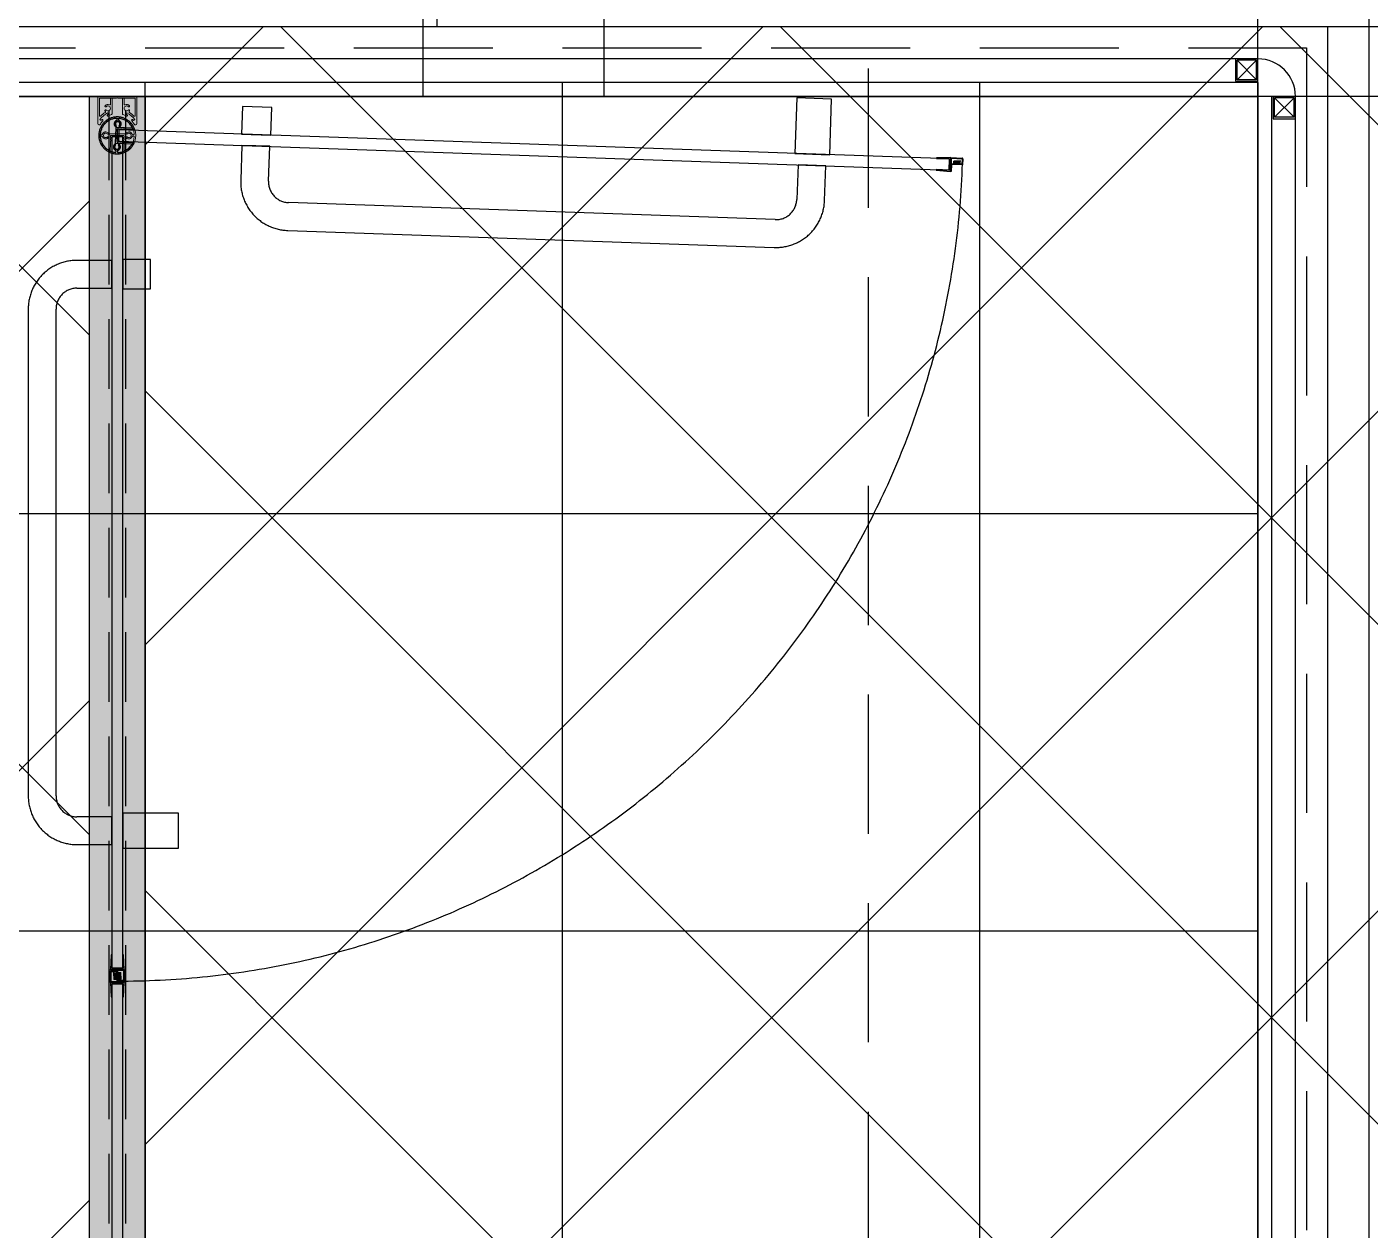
# Model space of a CAD drawing. Header units: millimetres. Extents: x 840000 to 1054178, y 0 to 59400.
# Drawn here: x 866107 to 867073, y 24436 to 25301 of the extents above; entities that cross this region are included whole.
import ezdxf
from ezdxf.xclip import XClip

# ---------------------------------------------------------------- set-up
doc = ezdxf.new("R2010")
doc.units = ezdxf.units.MM
doc.header["$LTSCALE"] = 100
doc.header["$XCLIPFRAME"] = 0
for name, pattern in [('X - 단위세대 확장형$0$HID', [1.5, 1, -0.5]), ('X - 단위세대 확장형$0$X-55$0$DASHED', [0.75, 0.5, -0.25]), ('X - 단위세대 확장형$0$X-55$0$HID', [2.3, 1.5, -0.8])]:
    doc.linetypes.add(name, pattern=pattern)
for name, color, linetype in [('SYM', 7, 'Continuous'), ('X - 단위세대 확장형$0$A-ETC', 7, 'Continuous'), ('X - 단위세대 확장형$0$A-FIN', 8, 'Continuous'), ('X - 단위세대 확장형$0$A-INS', 9, 'Continuous'), ('X - 단위세대 확장형$0$A-TILE', 253, 'Continuous'), ('X - 단위세대 확장형$0$AA-SSXM-STRS', 4, 'Continuous'), ('X - 단위세대 확장형$0$S-ELE', 4, 'Continuous'), ('X - 단위세대 확장형$0$S-HAT', 19, 'Continuous'), ('X - 단위세대 확장형$0$TOIL', 4, 'Continuous'), ('X - 단위세대 확장형$0$X-25$0$AA-FFXM-SANI', 4, 'Continuous'), ('X - 단위세대 확장형$0$X-55$0$AA-FFXM-SANI', 4, 'Continuous'), ('X - 단위세대 확장형$0$X-55$0$AA-XXXX-PAT2', 1, 'Continuous'), ('X - 단위세대 확장형$0$결로방지단열재', 7, 'X - 단위세대 확장형$0$HID')]:
    doc.layers.add(name, color=color, linetype=linetype)
doc.layers.add('X - 단위세대 확장형$0$A-MC', color=171, linetype='Continuous', plot=False)

# ---------------------------------------------------------------- blocks, each defined once
blk = doc.blocks.new('X - 단위세대 확장형$0$X-55$0$샤워부스')
at = {"layer": 'X - 단위세대 확장형$0$X-55$0$AA-FFXM-SANI', "linetype": 'X - 단위세대 확장형$0$X-55$0$HID', "ltscale": 10}
blk.add_hatch(color=8, dxfattribs=at).paths.add_polyline_path([(25911.19, -4316.81), (25911.23, -4319.38), (25916.13, -4319.25), (25916.09, -4316.69)])
at = {"layer": 'X - 단위세대 확장형$0$X-55$0$AA-FFXM-SANI', "color": 8, "linetype": 'X - 단위세대 확장형$0$X-55$0$HID', "ltscale": 10}
for p, q in [((25309.44, -4319.4), (25309.44, -4323.08)), ((25916.09, -4316.69), (25911.19, -4316.81)), ((25911.23, -4319.38), (25911.19, -4316.81))]:
    blk.add_line(p, q, dxfattribs=at)
for points in [[(25796.75, -4315.4), (25821.75, -4315.4), (25821.75, -4275.4), (25796.75, -4275.4)], [(25398.75, -4315.4), (25419.75, -4315.4), (25419.75, -4295.4), (25398.75, -4295.4)], [(25310.47, -4323.4), (25908.04, -4323.4), (25908.04, -4315.4), (25310.47, -4315.4)], [(25909.46, -4314.92), (25916.96, -4314.92), (25916.96, -4318.88), (25909.46, -4319.06)]]:
    blk.add_lwpolyline(points, close=True, dxfattribs=at)
for points in [[(25311.75, -4324.25, 1), (25310.83, -4324.25), (25309.91, -4324.25, -0.414214), (25309.44, -4323.79), (25309.44, -4315, -0.414214), (25309.91, -4314.54), (25310.83, -4314.54, 1), (25311.75, -4314.54), (25312.67, -4314.54, 1), (25313.6, -4314.54), (25314.52, -4314.54), (25321.75, -4314.4, 0.823575), (25296.16, -4319.4, 0.823575), (25321.75, -4324.39), (25314.52, -4324.25), (25313.6, -4324.25, 1), (25312.67, -4324.25)], [(25308.43, -4319.4), (25308.43, -4313.99, -0.414214), (25308.89, -4313.53), (25319.88, -4313.53, 0.578458), (25320.05, -4313.23, 0.245181), (25310.45, -4307.17, 0.438477), (25309.95, -4307.63), (25309.95, -4308.43, 0.337188), (25310.12, -4308.65, -0.585645), (25311.18, -4312.95, -0.881699), (25310.54, -4312.28, 0.682477), (25309.44, -4309.48, 0.682477), (25308.35, -4312.28, -0.881699), (25307.71, -4312.95, -0.585645), (25308.77, -4308.65, 0.337188), (25308.94, -4308.43), (25308.94, -4307.63, 0.438477), (25308.44, -4307.17, 0.39036), (25297.18, -4319.4, 0.39036), (25308.44, -4331.62, 0.438477), (25308.94, -4331.16), (25308.94, -4330.36, 0.337188), (25308.77, -4330.14, -0.585645), (25307.71, -4325.85, -0.881699), (25308.35, -4326.51, 0.682477), (25309.44, -4329.31, 0.682477), (25310.54, -4326.51, -0.881699), (25311.18, -4325.85, -0.585645), (25310.12, -4330.14, 0.337188), (25309.95, -4330.36), (25309.95, -4331.16, 0.438477), (25310.45, -4331.62, 0.245181), (25320.05, -4325.56, 0.578458), (25319.88, -4325.26), (25308.89, -4325.26, -0.414214), (25308.43, -4324.8)], [(25908.98, -4314.45), (25916.96, -4314.45, -0.414214), (25917.43, -4314.92), (25917.43, -4319.22), (25909.46, -4319.4), (25909.43, -4324.34), (25908.96, -4324.34)], [(25784.25, -4363.4), (25434.25, -4363.4, -0.414214), (25419.25, -4348.4), (25419.25, -4323.4), (25399.25, -4323.4), (25399.25, -4348.4, 0.414214), (25434.25, -4383.4), (25784.25, -4383.4, 0.414214), (25819.25, -4348.4), (25819.25, -4323.4), (25799.25, -4323.4), (25799.25, -4348.4, -0.414214)]]:
    blk.add_lwpolyline(points, format="xyb", close=True, dxfattribs=at)
blk.add_lwpolyline([(25908.02, -4323.4), (25898.57, -4323.4), (25898.57, -4323.87), (25908.96, -4324.34), (25908.98, -4314.45), (25898.59, -4314.92), (25898.59, -4315.4), (25908.04, -4315.4), (25908.04, -4323.4)], dxfattribs=at)
blk = doc.blocks.new('X - 단위세대 확장형$0$A$C456C1CD8')
at = {"layer": 'X - 단위세대 확장형$0$A-ETC', "color": 8, "linetype": 'Continuous'}
for p, q in [((1512, 1), (1526, 1)), ((1485, -26), (1499, -26))]:
    blk.add_line(p, q, dxfattribs=at)
at = {"layer": 'X - 단위세대 확장형$0$A-ETC', "color": 8, "linetype": 'Continuous', "elevation": 0}
for points in [[(1510, 0), (1510, 1550)], [(1527, 16), (1527, 1550)], [(1512, 15), (1526, 15), (1512, 1), (1512, 15), (1526, 1), (1526, 15)], [(1500, -27), (1500, 0), (1527, 0)], [(1510, 0), (1500, 0)], [(0, -10), (1500, -10)], [(1485, -12), (1499, -12), (1485, -26), (1485, -12), (1499, -26), (1499, -12)], [(10, -27), (1500, -27)]]:
    blk.add_lwpolyline(points, dxfattribs=at)
for points in [[(1527, 0), (1527, 16), (1511, 16), (1511, 0)], [(1500, -27), (1500, -11), (1484, -11), (1484, -27)]]:
    blk.add_lwpolyline(points, close=True, dxfattribs=at)
at = {"layer": 'X - 단위세대 확장형$0$A-ETC', "color": 8, "linetype": 'Continuous'}
blk.add_arc((1500, 0), 27, 270.00007, 0.00001, dxfattribs=at)
at = {"layer": 'X - 단위세대 확장형$0$A-TILE'}
for p, q in [((0, 500, 0), (1510, 500, 0)), ((0, 200, 0), (1510, 200, 0))]:
    blk.add_line(p, q, dxfattribs=at)
blk.add_wipeout([(1500, 840), (1500, 800), (0, 800), (0, 840)]).dxf.layer = 'X - 단위세대 확장형$0$X-55$0$AA-FFXM-SANI'
at = {"layer": 'X - 단위세대 확장형$0$X-55$0$AA-FFXM-SANI', "elevation": 0}
blk.add_lwpolyline([(1500, 840), (0, 840), (0, 800), (1500, 800)], close=True, dxfattribs=at)
blk.add_wipeout([(0, 840), (1500, 840), (1500, 800), (0, 800)]).dxf.layer = 'X - 단위세대 확장형$0$X-55$0$AA-FFXM-SANI'
at = {"layer": 'X - 단위세대 확장형$0$X-55$0$AA-FFXM-SANI'}
for points in [[(865.22, 822.58), (865.27, 820.02), (870.17, 820.15), (870.12, 822.71)], [(870.22, 817.42), (870.17, 819.98), (865.27, 819.85), (865.32, 817.29)]]:
    blk.add_hatch(color=6, dxfattribs=at).paths.add_polyline_path(points)
at = {"layer": 'X - 단위세대 확장형$0$X-55$0$AA-XXXX-PAT2'}
h = blk.add_hatch(dxfattribs=at)
h.set_pattern_fill('AR-CONC', color=256, scale=5, angle=90)
h.set_pattern_definition([(140, (299876.762, -350649.787), (3.1376067, 35.8630091), [3.75, -41.25]), (85, (299876.76, -350649.787), (-37.6096067, -6.9375667), [3, -33]), (190.4514445, (299877.023, -350646.8), (-34.4719995, 28.9254423), [3.1870096, -35.0571056]), (136.1842, (299866.76, -350649.787), (8.275964, 53.3620665), [5.625, -61.875]), (186.635635, (299867.45, -350645.34), (-48.70593, 46.733097), [4.780517, -52.585688]), (81.184164, (299866.76, -350649.787), (-48.70593, 46.733097), [4.5, -49.5]), (111, (299869.262, -350644.787), (20.1309445, 29.8453526), [3.75, -41.25]), (56, (299869.26, -350644.787), (-36.2575023, 12.1657666), [3, -33]), (161.451445, (299870.94, -350642.3), (-16.1265576, 42.0111188), [3.1870095, -35.0571056]), (127.5, (299876.762, -350649.787), (-16.6446927, 0.60799277), [0, -32.6, 0, -33.5, 0, -33.125]), (97.5, (299876.762, -350649.787), (-19.7205856, 13.1534769), [0, -19.1, 0, -31.85, 0, -12.625]), (57.5, (299876.762, -350660.937), (1.1277436, 26.6911218), [0, -12.5, 0, -39, 0, -51.75]), (47.5, (299876.762, -350665.937), (-5.0052491, 29.1593085), [0, -16.25, 0, -25.9, 0, -36.75])])
h.paths.add_polyline_path([(0, 840), (0, 800), (1500, 800), (1500, 840)])
at = {"layer": 'X - 단위세대 확장형$0$A-ETC', "color": 8, "linetype": 'Continuous', "elevation": 0}
blk.add_lwpolyline([(1500, 1550), (1500, 0), (0, 0), (0, 2300), (1500, 2300)], dxfattribs=at)
at = {"layer": 'X - 단위세대 확장형$0$A-TILE'}
for p, q in [((900, 0, 0), (900, 2300, 0)), ((1200, 0, 0), (1200, 2300, 0)), ((20, 800, 0), (1510, 800, 0))]:
    blk.add_line(p, q, dxfattribs=at)
at = {"layer": 'X - 단위세대 확장형$0$TOIL', "color": 6, "lineweight": 20}
for p, q in [((1480.3, 834, 0), (1499.85, 834, 0)), ((1500, 834, 0), (1480.55, 834, 0)), ((1482.69, 831.69, 0), (1483.38, 832.59, 0)), ((1483.17, 830.39, 0), (1483.3, 830.56, 0)), ((1486.27, 832.87, 0), (1498.72, 832.87, 0)), ((1498.72, 824.88, 0), (1498.72, 832.87, 0)), ((1499.85, 820, 0), (1499.85, 832.87, 0)), ((1499.85, 832.87, 0), (1500, 832.87, 0)), ((1500, 832.87, 0), (1500, 834, 0)), ((1471.96, 820, 0), (1471.96, 823.69, 0)), ((1485.96, 827.11, 0), (1486.06, 827.18, 0)), ((1487.16, 826.41, 0), (1488.16, 826.94, 0)), ((1487.46, 823.75, 0), (1498.72, 823.75, 0)), ((1494.46, 824.88, 0), (1498.72, 824.88, 0)), ((1498.72, 820.51, 0), (1498.72, 825.12, 0)), ((1485.96, 812.89, 0), (1486.06, 812.82, 0)), ((1487.16, 813.59, 0), (1488.16, 813.06, 0)), ((1487.46, 816.25, 0), (1498.72, 816.25, 0)), ((1494.46, 815.12, 0), (1498.72, 815.12, 0)), ((1498.92, 820, 0), (1498.72, 820.51, 0)), ((1498.72, 819.49, 0), (1498.92, 820, 0)), ((1498.72, 819.49, 0), (1498.72, 814.88, 0)), ((1498.72, 815.12, 0), (1498.72, 807.13, 0)), ((1499.85, 820, 0), (1499.85, 807.13, 0)), ((1480.3, 806, 0), (1499.85, 806, 0)), ((1500, 806, 0), (1480.55, 806, 0)), ((1482.69, 808.31, 0), (1483.38, 807.41, 0)), ((1483.17, 809.61, 0), (1483.3, 809.44, 0)), ((1486.27, 807.13, 0), (1498.72, 807.13, 0)), ((1499.85, 807.13, 0), (1500, 807.13, 0)), ((1500, 807.13, 0), (1500, 806, 0))]:
    blk.add_line(p, q, dxfattribs=at)
at = {"layer": 'X - 단위세대 확장형$0$TOIL', "linetype": 'X - 단위세대 확장형$0$X-55$0$DASHED'}
for p, q in [((1489.84, 826, 0), (0, 826, 0)), ((1489.84, 814, 0), (0, 814, 0))]:
    blk.add_line(p, q, dxfattribs=at)
at = {"layer": 'X - 단위세대 확장형$0$TOIL', "color": 6, "lineweight": 20, "elevation": 0}
for points in [[(1469.66, 824.85, 1), (1470.58, 824.85), (1471.5, 824.85, -0.414214), (1471.96, 824.39), (1471.96, 815.61, -0.414214), (1471.5, 815.15), (1470.58, 815.15, 1), (1469.66, 815.15), (1468.73, 815.15, 1), (1467.81, 815.15), (1466.89, 815.15), (1459.66, 815, 0.823575), (1485.24, 820, 0.823575), (1459.66, 825), (1466.89, 824.85), (1467.81, 824.85, 1), (1468.73, 824.85)], [(1472.98, 820), (1472.98, 814.59, -0.414214), (1472.52, 814.13), (1461.53, 814.13, 0.578458), (1461.36, 813.83, 0.245181), (1470.96, 807.77, 0.438477), (1471.46, 808.23), (1471.46, 809.03, 0.337188), (1471.29, 809.25, -0.585645), (1470.23, 813.55, -0.881699), (1470.87, 812.88, 0.682477), (1471.96, 810.08, 0.682477), (1473.06, 812.88, -0.881699), (1473.7, 813.55, -0.585645), (1472.64, 809.25, 0.337188), (1472.47, 809.03), (1472.47, 808.23, 0.438477), (1472.97, 807.77, 0.39036), (1484.23, 820, 0.39036), (1472.97, 832.23, 0.438477), (1472.47, 831.77), (1472.47, 830.97, 0.337188), (1472.64, 830.75, -0.585645), (1473.7, 826.45, -0.881699), (1473.06, 827.12, 0.682477), (1471.96, 829.92, 0.682477), (1470.87, 827.12, -0.881699), (1470.23, 826.45, -0.585645), (1471.29, 830.75, 0.337188), (1471.46, 830.97), (1471.46, 831.77, 0.438477), (1470.96, 832.23, 0.245181), (1461.36, 826.17, 0.578458), (1461.53, 825.87), (1472.52, 825.87, -0.414214), (1472.98, 825.41)]]:
    blk.add_lwpolyline(points, format="xyb", close=True, dxfattribs=at)
at = {"layer": 'X - 단위세대 확장형$0$TOIL', "color": 6, "elevation": 0}
blk.add_lwpolyline([(1, 816), (862.07, 816), (862.07, 824), (1, 824)], close=True, dxfattribs=at)
at = {"layer": 'X - 단위세대 확장형$0$TOIL', "color": 6, "lineweight": 20}
for centre, radius, start, end in [((1480.55, 832.98, 0), 1.02, 90, 241.04498), ((1472.61, 818.63, 0), 15.37, 49.91465, 61.04498), ((1472.61, 818.63, 0), 16.5, 49.97276, 52.35589), ((1482.9, 830.87, 0), 0.512, 322.47934, 49.97276), ((1472.61, 818.63, 0), 17.63, 28.1354, 52.35589), ((1486.27, 832.36, 0), 0.512, 90, 225.15318), ((1472.61, 818.63, 0), 18.86, 32.3457, 45.15318), ((1482.84, 830.78, 0), 0.512, 229.91465, 310.2581), ((1486.29, 826.71, 0), 0.512, 130.2581, 210.60154), ((1472.61, 818.63, 0), 15.37, 20.78356, 30.60154), ((1486.37, 826.78, 0), 0.512, 30.63895, 126.90541), ((1472.61, 818.63, 0), 16.5, 28.1354, 30.63895), ((1487.46, 824.26, 0), 0.512, 200.78356, 270), ((1488.98, 828.99, 0), 0.512, 212.3457, 316.50373), ((1491.39, 826.7, 0), 2.82, 132.83959, 136.50373), ((1489.83, 828.39, 0), 0.512, 30, 132.83959), ((1491.39, 826.7, 0), 1.79, 132.83959, 47.16041), ((1489.83, 828.39, 0), 0.512, 312.83959, 30), ((1492.96, 828.39, 0), 0.512, 150, 227.16041), ((1492.96, 828.39, 0), 0.512, 47.16041, 150), ((1491.39, 826.7, 0), 2.82, 336.90183, 47.16041), ((1494.46, 825.39, 0), 0.512, 156.90183, 270), ((1472.61, 821.37, 0), 17.63, 307.64411, 331.8646), ((1486.29, 813.29, 0), 0.512, 149.39846, 229.7419), ((1472.61, 821.37, 0), 15.37, 329.39846, 339.21644), ((1472.61, 821.37, 0), 18.86, 314.84682, 327.6543), ((1486.37, 813.22, 0), 0.512, 233.09459, 329.36105), ((1472.61, 821.37, 0), 16.5, 329.36105, 331.8646), ((1487.46, 815.74, 0), 0.512, 90, 159.21644), ((1488.98, 811.01, 0), 0.512, 43.49627, 147.6543), ((1491.39, 813.3, 0), 2.82, 223.49627, 227.16041), ((1489.83, 811.61, 0), 0.512, 227.16041, 330), ((1491.39, 813.3, 0), 1.79, 312.83959, 227.16041), ((1489.83, 811.61, 0), 0.512, 330, 47.16041), ((1492.96, 811.61, 0), 0.512, 132.83959, 210), ((1492.96, 811.61, 0), 0.512, 210, 312.83959), ((1491.39, 813.3, 0), 2.82, 312.83959, 23.09817), ((1494.46, 814.61, 0), 0.512, 90, 203.09817), ((1480.55, 807.02, 0), 1.02, 118.95502, 270), ((1472.61, 821.37, 0), 15.37, 298.95502, 310.08535), ((1482.84, 809.22, 0), 0.512, 49.7419, 130.08535), ((1472.61, 821.37, 0), 16.5, 307.64411, 310.02724), ((1482.9, 809.13, 0), 0.512, 310.02724, 37.52066), ((1486.27, 807.64, 0), 0.512, 134.84682, 270)]:
    blk.add_arc(centre, radius, start, end, dxfattribs=at)
at = {"layer": 'X - 단위세대 확장형$0$X-25$0$AA-FFXM-SANI', "color": 8, "linetype": 'X - 단위세대 확장형$0$HID', "elevation": 0}
blk.add_lwpolyline([(1535, 1550), (1535, -35), (-35, -35), (-35, 2335), (1535, 2335), (1535, 1550)], dxfattribs=at)
at = {"layer": 'X - 단위세대 확장형$0$X-55$0$AA-FFXM-SANI', "color": 6}
for p, q in [((870.12, 822.71, 0), (865.22, 822.58, 0)), ((865.27, 820.02, 0), (865.22, 822.58, 0)), ((865.27, 819.85, 0), (865.32, 817.29, 0)), ((865.32, 817.29, 0), (870.22, 817.42, 0)), ((870.17, 819.98, 0), (870.22, 817.42, 0))]:
    blk.add_line(p, q, dxfattribs=at)
at = {"layer": 'X - 단위세대 확장형$0$X-55$0$AA-FFXM-SANI', "color": 8, "linetype": 'X - 단위세대 확장형$0$X-55$0$HID', "ltscale": 10, "elevation": 0}
blk.add_lwpolyline([(997.15, 864), (1347.15, 864, -0.414214), (1362.15, 849), (1362.15, 824), (1382.15, 824), (1382.15, 849, 0.414214), (1347.15, 884), (997.15, 884, 0.414214), (962.15, 849), (962.15, 824), (982.15, 824), (982.15, 849, -0.414214)], format="xyb", close=True, dxfattribs=at)
at = {"layer": 'X - 단위세대 확장형$0$X-55$0$AA-FFXM-SANI', "elevation": 0}
blk.add_lwpolyline([(0, 840), (1500, 840), (1500, 800), (0, 800)], close=True, dxfattribs=at)
at = {"layer": 'X - 단위세대 확장형$0$X-55$0$AA-FFXM-SANI', "color": 6, "elevation": 0}
for points in [[(862.05, 816), (852.61, 816), (852.61, 815.53), (863, 815.06), (863.02, 824.94), (852.63, 824.47), (852.63, 824), (862.07, 824), (862.07, 816)], [(873.39, 824), (882.83, 824), (882.83, 824.47), (872.44, 824.94), (872.42, 815.06), (882.81, 815.53), (882.81, 816), (873.37, 816), (873.37, 824)]]:
    blk.add_lwpolyline(points, dxfattribs=at)
for points in [[(863.02, 824.94), (870.99, 824.94, -0.414214), (871.46, 824.47), (871.46, 820.18), (863.49, 820), (863.47, 815.06), (863, 815.06)], [(872.42, 815.06), (864.45, 815.06, -0.414214), (863.98, 815.53), (863.98, 819.82), (871.95, 820), (871.97, 824.94), (872.44, 824.94)]]:
    blk.add_lwpolyline(points, format="xyb", close=True, dxfattribs=at)
for points in [[(863.49, 824.47), (870.99, 824.47), (870.99, 820.51), (863.49, 820.34)], [(1470.94, 824), (873.37, 824), (873.37, 816), (1470.94, 816)], [(871.95, 815.53), (864.45, 815.53), (864.45, 819.49), (871.95, 819.66)]]:
    blk.add_lwpolyline(points, close=True, dxfattribs=at)
at = {"layer": 'X - 단위세대 확장형$0$X-55$0$AA-FFXM-SANI', "color": 8, "linetype": 'X - 단위세대 확장형$0$X-55$0$HID', "ltscale": 10, "elevation": 0}
for points in [[(984.65, 816), (959.65, 816), (959.65, 776), (984.65, 776)], [(1382.65, 816), (1361.65, 816), (1361.65, 796), (1382.65, 796)]]:
    blk.add_lwpolyline(points, close=True, dxfattribs=at)
at = {"layer": 'X - 단위세대 확장형$0$X-55$0$AA-FFXM-SANI', "color": 8, "linetype": 'X - 단위세대 확장형$0$X-55$0$HID', "ltscale": 10}
blk.add_arc((1471.96, 820, 0), 607.98, 180.01672, 268.43375, dxfattribs=at)
at = {"layer": 'X - 단위세대 확장형$0$X-55$0$AA-FFXM-SANI', "extrusion": (0, 0, -1), "xscale": -1, "zscale": -1, "rotation": 92.00000000000003}
blk.add_blockref('X - 단위세대 확장형$0$X-55$0$샤워부스', (-6672.01, 25963.28, 0), dxfattribs=at)
blk = doc.blocks.new('X - 단위세대 확장형$0$A$Cca1b3c21')
at = {"layer": 'X - 단위세대 확장형$0$A-ETC', "color": 8, "linetype": 'Continuous'}
blk.add_line((-1730, -8242.52), (-130, -8242.52), dxfattribs=at)
at = {"layer": 'X - 단위세대 확장형$0$A-FIN'}
blk.add_line((-1730, -7602.52), (-2970, -7602.52), dxfattribs=at)
at = {"layer": 'X - 단위세대 확장형$0$A-INS'}
blk.add_line((-100, -8272.52), (-3260, -8272.52), dxfattribs=at)
at = {"xscale": -1.000000000000001}
blk.add_blockref('X - 단위세대 확장형$0$A$C456C1CD8', (-180, -8192.52), dxfattribs=at)
at = {"layer": 'X - 단위세대 확장형$0$A-MC'}
for p, q in [((-1680, -8662.52), (-1680, -5642.52)), ((-1680, -7592.52), (-2980, -7592.52)), ((-1680, -7722.52), (-2980, -7722.52)), ((0, -8192.52), (-1904.86, -8192.52))]:
    blk.add_line(p, q, dxfattribs=at)
blk = doc.blocks.new('X - 단위세대 확장형$0$20220222-결로')
at = {"layer": 'X - 단위세대 확장형$0$결로방지단열재', "elevation": 0}
blk.add_lwpolyline([(-24520, 220), (-24520, 7360)], dxfattribs=at)
blk = doc.blocks.new('X - 단위세대 확장형$0$A$C1DF1446A')
at = {"layer": 'X - 단위세대 확장형$0$S-HAT'}
h = blk.add_hatch(dxfattribs=at)
h.set_pattern_fill('ANSI37', color=256, scale=80)
h.set_pattern_definition([(45, (-184047.6, -56593.1), (-179.60512, 179.60512), []), (135, (-184047.6, -56593.1), (-179.60512, -179.60512), [])])
h.paths.add_polyline_path([(5420, -15400), (7940, -15400), (7940, -17030), (5420, -17030)])
at = {"layer": 'X - 단위세대 확장형$0$S-ELE', "elevation": 0}
blk.add_lwpolyline([(7940, -15400), (5420, -15400), (5420, -17030), (7940, -17030)], close=True, dxfattribs=at)
blk = doc.blocks.new('X - 단위세대 확장형', base_point=(-475.36, -286.73))
at = {"layer": 'X - 단위세대 확장형$0$AA-SSXM-STRS'}
blk.add_blockref('X - 단위세대 확장형$0$A$C1DF1446A', (38471.98, 56593.11), dxfattribs=at)
at = {"xscale": -1.000000000000001, "rotation": 90}
blk.add_blockref('X - 단위세대 확장형$0$A$Cca1b3c21', (38049.46, 39463.11), dxfattribs=at)
blk.add_blockref('X - 단위세대 확장형$0$20220222-결로', (70481.98, 39343.11))

msp = doc.modelspace()

# ---------------------------------------------------------------- block references
at = {"layer": 'SYM'}
ref = msp.add_blockref('X - 단위세대 확장형', (820274.72, -16179.14), dxfattribs=at)
XClip(ref).set_block_clipping_path([(27286.2339647645, 22495.2025850526), (88213.6007378809, 68689.6277392105)])

doc.saveas('drawing.dxf')
